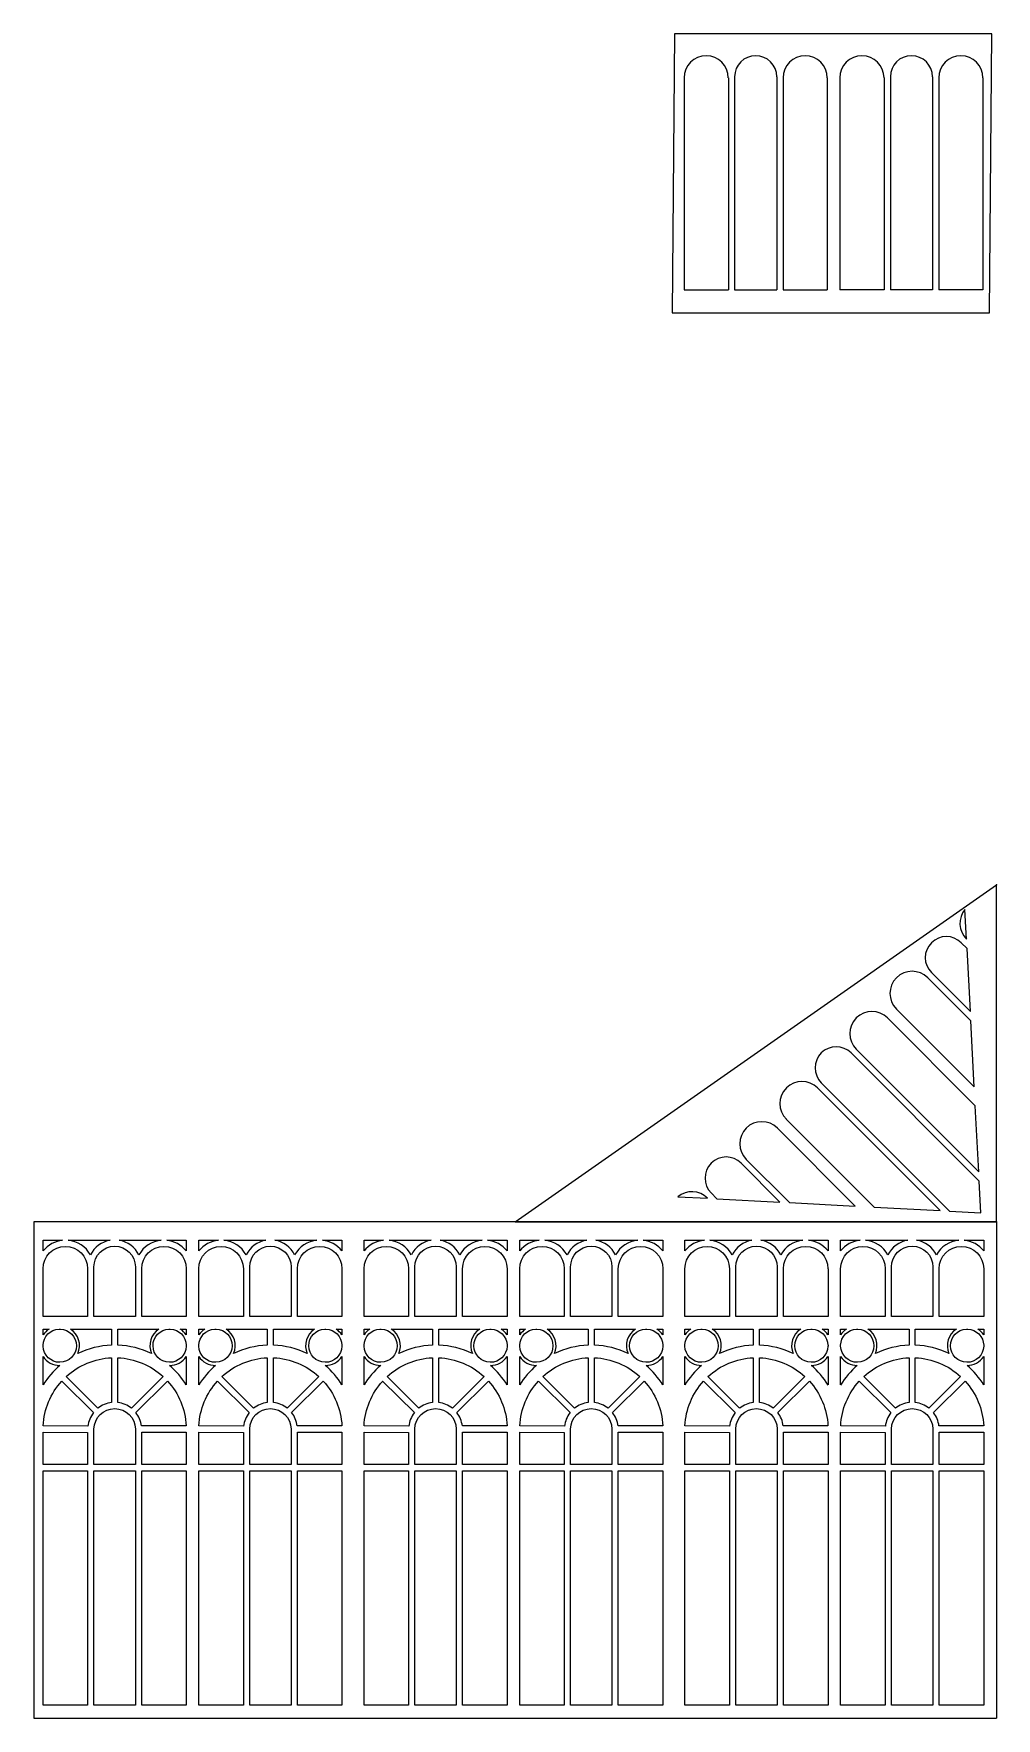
# Model space of a CAD drawing. Header units: centimetres. Extents: x 0 to 497, y 0 to 278.
# Drawn here: x 376 to 406.6, y 147.7 to 201.2 of the extents above; entities that cross this region are included whole.
import ezdxf

# ---------------------------------------------------------------- set-up
doc = ezdxf.new("R2010")
doc.units = ezdxf.units.CM
doc.header["$MEASUREMENT"] = 0
doc.layers.add('greenhouse v6_-04-t2', color=7, linetype='Continuous')

msp = doc.modelspace()

# ---------------------------------------------------------------- linework, layer by layer
at = {"layer": 'greenhouse v6_-04-t2'}
for p, q in [((396.34, 201.195), (396.265, 192.323)), ((406.431, 201.195), (396.34, 201.195)), ((406.356, 192.323), (406.431, 201.195)), ((396.646, 199.792), (396.646, 193.057)), ((398.051, 199.792), (398.051, 193.057)), ((398.251, 199.825), (398.251, 193.057)), ((399.591, 199.825), (399.591, 193.057)), ((399.791, 199.792), (399.791, 193.057)), ((401.196, 199.792), (401.196, 193.057)), ((401.596, 199.792), (401.596, 193.057)), ((403.001, 199.792), (403.001, 193.057)), ((403.201, 199.825), (403.201, 193.057)), ((404.541, 199.825), (404.541, 193.057)), ((404.741, 199.792), (404.741, 193.057)), ((406.146, 199.792), (406.146, 193.057)), ((396.646, 193.057), (398.051, 193.057)), ((398.251, 193.057), (399.591, 193.057)), ((399.791, 193.057), (401.196, 193.057)), ((403.001, 193.057), (401.596, 193.057)), ((404.541, 193.057), (403.201, 193.057)), ((406.146, 193.057), (404.741, 193.057)), ((396.265, 192.323), (406.356, 192.323)), ((391.27, 163.455), (406.57, 174.161)), ((406.57, 163.455), (406.57, 174.161)), ((405.622, 172.432), (405.572, 173.379)), ((405.454, 172.317), (405.638, 172.133)), ((405.618, 172.436), (405.622, 172.432)), ((405.744, 170.132), (405.638, 172.133)), ((404.506, 171.37), (405.744, 170.132)), ((404.388, 171.205), (405.759, 169.834)), ((403.394, 170.212), (405.87, 167.736)), ((403.112, 169.929), (405.902, 167.139)), ((405.87, 167.736), (405.759, 169.834)), ((401.954, 168.817), (406.028, 164.743)), ((402.118, 168.936), (406.012, 165.042)), ((400.888, 167.705), (404.782, 163.811)), ((401.006, 167.869), (405.08, 163.795)), ((406.012, 165.042), (405.902, 167.139)), ((399.611, 166.429), (402.087, 163.953)), ((399.894, 166.712), (402.684, 163.922)), ((398.618, 165.436), (399.99, 164.064)), ((398.454, 165.317), (399.691, 164.08)), ((397.506, 164.369), (397.69, 164.185)), ((406.081, 163.743), (406.028, 164.743)), ((396.445, 164.251), (397.391, 164.201)), ((397.388, 164.205), (397.391, 164.201)), ((397.69, 164.185), (399.691, 164.08)), ((399.99, 164.064), (402.087, 163.953)), ((402.684, 163.922), (404.782, 163.811)), ((405.08, 163.795), (406.081, 163.743)), ((375.97, 163.455), (375.97, 147.682)), ((386.17, 163.455), (375.97, 163.455)), ((396.37, 163.455), (386.17, 163.455)), ((391.27, 163.455), (406.57, 163.455)), ((406.57, 163.455), (396.37, 163.455)), ((406.57, 163.455), (406.57, 147.682)), ((376.27, 162.867), (376.89, 162.867)), ((376.27, 162.532), (376.27, 162.867)), ((377.066, 162.867), (378.403, 162.867)), ((378.687, 162.867), (380.023, 162.867)), ((380.199, 162.867), (380.82, 162.867)), ((380.82, 162.867), (380.82, 162.532)), ((381.22, 162.532), (381.22, 162.867)), ((381.22, 162.867), (381.84, 162.867)), ((382.016, 162.867), (383.353, 162.867)), ((383.637, 162.867), (384.973, 162.867)), ((385.149, 162.867), (385.77, 162.867)), ((385.77, 162.867), (385.77, 162.532)), ((386.47, 162.532), (386.47, 162.867)), ((386.47, 162.867), (387.09, 162.867)), ((387.266, 162.867), (388.603, 162.867)), ((388.887, 162.867), (390.223, 162.867)), ((390.399, 162.867), (391.02, 162.867)), ((391.02, 162.867), (391.02, 162.532)), ((391.42, 162.867), (392.04, 162.867)), ((391.42, 162.532), (391.42, 162.867)), ((392.216, 162.867), (393.553, 162.867)), ((393.837, 162.867), (395.173, 162.867)), ((395.349, 162.867), (395.97, 162.867)), ((395.97, 162.867), (395.97, 162.532)), ((396.67, 162.532), (396.67, 162.867)), ((396.67, 162.867), (397.29, 162.867)), ((397.466, 162.867), (398.803, 162.867)), ((399.087, 162.867), (400.423, 162.867)), ((400.599, 162.867), (401.22, 162.867)), ((401.22, 162.867), (401.22, 162.532)), ((401.62, 162.867), (402.24, 162.867)), ((401.62, 162.532), (401.62, 162.867)), ((402.416, 162.867), (403.753, 162.867)), ((404.037, 162.867), (405.373, 162.867)), ((405.549, 162.867), (406.17, 162.867)), ((406.17, 162.867), (406.17, 162.532)), ((376.27, 160.447), (376.27, 161.963)), ((377.686, 161.963), (377.686, 160.447)), ((377.886, 160.447), (377.886, 162.021)), ((379.203, 162.021), (379.203, 160.447)), ((379.403, 160.447), (379.403, 161.963)), ((380.82, 161.963), (380.82, 160.447)), ((381.22, 160.447), (381.22, 161.963)), ((382.636, 161.963), (382.636, 160.447)), ((382.836, 160.447), (382.836, 162.021)), ((384.153, 162.021), (384.153, 160.447)), ((384.353, 160.447), (384.353, 161.963)), ((385.77, 161.963), (385.77, 160.447)), ((386.47, 160.447), (386.47, 161.963)), ((387.886, 161.963), (387.886, 160.447)), ((388.086, 160.447), (388.086, 162.021)), ((389.403, 162.021), (389.403, 160.447)), ((389.603, 160.447), (389.603, 161.963)), ((391.02, 161.963), (391.02, 160.447)), ((391.42, 160.447), (391.42, 161.963)), ((392.836, 161.963), (392.836, 160.447)), ((393.036, 160.447), (393.036, 162.021)), ((394.353, 162.021), (394.353, 160.447)), ((394.553, 160.447), (394.553, 161.963)), ((395.97, 161.963), (395.97, 160.447)), ((396.67, 160.447), (396.67, 161.963)), ((398.086, 161.963), (398.086, 160.447)), ((398.286, 160.447), (398.286, 162.021)), ((399.603, 162.021), (399.603, 160.447)), ((399.803, 160.447), (399.803, 161.963)), ((401.22, 161.963), (401.22, 160.447)), ((401.62, 160.447), (401.62, 161.963)), ((403.036, 161.963), (403.036, 160.447)), ((403.236, 160.447), (403.236, 162.021)), ((404.553, 162.021), (404.553, 160.447)), ((404.753, 160.447), (404.753, 161.963)), ((406.17, 161.963), (406.17, 160.447)), ((377.686, 160.447), (376.27, 160.447)), ((376.27, 160.047), (376.457, 160.047)), ((376.27, 159.859), (376.27, 160.047)), ((376.778, 160.047), (376.818, 160.047)), ((377.139, 160.047), (378.445, 160.047)), ((379.203, 160.447), (377.886, 160.447)), ((378.445, 160.047), (378.445, 159.536)), ((378.645, 160.047), (379.951, 160.047)), ((378.645, 159.536), (378.645, 160.047)), ((380.82, 160.447), (379.403, 160.447)), ((380.272, 160.047), (380.311, 160.047)), ((380.632, 160.047), (380.82, 160.047)), ((380.82, 160.047), (380.82, 159.859)), ((382.636, 160.447), (381.22, 160.447)), ((381.22, 159.859), (381.22, 160.047)), ((381.22, 160.047), (381.407, 160.047)), ((381.728, 160.047), (381.768, 160.047)), ((382.089, 160.047), (383.395, 160.047)), ((384.153, 160.447), (382.836, 160.447)), ((383.395, 160.047), (383.395, 159.536)), ((383.595, 160.047), (384.901, 160.047)), ((383.595, 159.536), (383.595, 160.047)), ((385.77, 160.447), (384.353, 160.447)), ((385.222, 160.047), (385.261, 160.047)), ((385.582, 160.047), (385.77, 160.047)), ((385.77, 160.047), (385.77, 159.859)), ((387.886, 160.447), (386.47, 160.447)), ((386.47, 160.047), (386.657, 160.047)), ((386.47, 159.859), (386.47, 160.047)), ((386.978, 160.047), (387.018, 160.047)), ((387.339, 160.047), (388.645, 160.047)), ((389.403, 160.447), (388.086, 160.447)), ((388.645, 160.047), (388.645, 159.536)), ((388.845, 160.047), (390.151, 160.047)), ((388.845, 159.536), (388.845, 160.047)), ((391.02, 160.447), (389.603, 160.447)), ((390.472, 160.047), (390.511, 160.047)), ((390.832, 160.047), (391.02, 160.047)), ((391.02, 160.047), (391.02, 159.859)), ((392.836, 160.447), (391.42, 160.447)), ((391.42, 159.859), (391.42, 160.047)), ((391.42, 160.047), (391.607, 160.047)), ((391.928, 160.047), (391.968, 160.047)), ((392.289, 160.047), (393.595, 160.047)), ((394.353, 160.447), (393.036, 160.447)), ((393.595, 160.047), (393.595, 159.536)), ((393.795, 159.536), (393.795, 160.047)), ((393.795, 160.047), (395.101, 160.047)), ((395.97, 160.447), (394.553, 160.447)), ((395.422, 160.047), (395.461, 160.047)), ((395.782, 160.047), (395.97, 160.047)), ((395.97, 160.047), (395.97, 159.859)), ((398.086, 160.447), (396.67, 160.447)), ((396.67, 160.047), (396.857, 160.047)), ((396.67, 159.859), (396.67, 160.047)), ((397.178, 160.047), (397.218, 160.047)), ((397.539, 160.047), (398.845, 160.047)), ((399.603, 160.447), (398.286, 160.447)), ((398.845, 160.047), (398.845, 159.536)), ((399.045, 160.047), (400.351, 160.047)), ((399.045, 159.536), (399.045, 160.047)), ((401.22, 160.447), (399.803, 160.447)), ((400.672, 160.047), (400.711, 160.047)), ((401.032, 160.047), (401.22, 160.047)), ((401.22, 160.047), (401.22, 159.859)), ((403.036, 160.447), (401.62, 160.447)), ((401.62, 159.859), (401.62, 160.047)), ((401.62, 160.047), (401.807, 160.047)), ((402.128, 160.047), (402.168, 160.047)), ((402.489, 160.047), (403.795, 160.047)), ((404.553, 160.447), (403.236, 160.447)), ((403.795, 160.047), (403.795, 159.536)), ((403.995, 159.536), (403.995, 160.047)), ((403.995, 160.047), (405.301, 160.047)), ((406.17, 160.447), (404.753, 160.447)), ((405.622, 160.047), (405.661, 160.047)), ((405.982, 160.047), (406.17, 160.047)), ((406.17, 160.047), (406.17, 159.859)), ((376.27, 159.503), (376.27, 159.534)), ((380.82, 159.534), (380.82, 159.503)), ((381.22, 159.503), (381.22, 159.534)), ((385.77, 159.534), (385.77, 159.503)), ((386.47, 159.503), (386.47, 159.534)), ((391.02, 159.534), (391.02, 159.503)), ((391.42, 159.503), (391.42, 159.534)), ((395.97, 159.534), (395.97, 159.503)), ((396.67, 159.503), (396.67, 159.534)), ((401.22, 159.534), (401.22, 159.503)), ((401.62, 159.503), (401.62, 159.534)), ((406.17, 159.534), (406.17, 159.503)), ((376.27, 158.27), (376.27, 159.178)), ((378.445, 159.135), (378.445, 157.715)), ((378.645, 157.715), (378.645, 159.135)), ((380.82, 159.178), (380.82, 158.27)), ((381.22, 158.27), (381.22, 159.178)), ((383.395, 159.135), (383.395, 157.715)), ((383.595, 157.715), (383.595, 159.135)), ((385.77, 159.178), (385.77, 158.27)), ((386.47, 158.27), (386.47, 159.178)), ((388.645, 159.135), (388.645, 157.715)), ((388.845, 157.715), (388.845, 159.135)), ((391.02, 159.178), (391.02, 158.27)), ((391.42, 158.27), (391.42, 159.178)), ((393.595, 159.135), (393.595, 157.715)), ((393.795, 157.715), (393.795, 159.135)), ((395.97, 159.178), (395.97, 158.27)), ((396.67, 158.27), (396.67, 159.178)), ((398.845, 159.135), (398.845, 157.715)), ((399.045, 157.715), (399.045, 159.135)), ((401.22, 159.178), (401.22, 158.27)), ((401.62, 158.27), (401.62, 159.178)), ((403.795, 159.135), (403.795, 157.715)), ((403.995, 157.715), (403.995, 159.135)), ((406.17, 159.178), (406.17, 158.27)), ((378.011, 157.535), (377.004, 158.537)), ((380.085, 158.537), (379.078, 157.535)), ((382.961, 157.535), (381.954, 158.537)), ((385.035, 158.537), (384.028, 157.535)), ((388.211, 157.535), (387.204, 158.537)), ((390.285, 158.537), (389.278, 157.535)), ((393.161, 157.535), (392.154, 158.537)), ((395.235, 158.537), (394.228, 157.535)), ((398.411, 157.535), (397.404, 158.537)), ((400.485, 158.537), (399.478, 157.535)), ((403.361, 157.535), (402.354, 158.537)), ((405.435, 158.537), (404.428, 157.535)), ((376.863, 158.395), (377.87, 157.393)), ((379.22, 157.393), (380.226, 158.395)), ((381.813, 158.395), (382.82, 157.393)), ((384.17, 157.393), (385.176, 158.395)), ((387.063, 158.395), (388.07, 157.393)), ((389.42, 157.393), (390.426, 158.395)), ((392.013, 158.395), (393.02, 157.393)), ((394.37, 157.393), (395.376, 158.395)), ((397.263, 158.395), (398.27, 157.393)), ((399.62, 157.393), (400.626, 158.395)), ((402.213, 158.395), (403.22, 157.393)), ((404.57, 157.393), (405.576, 158.395)), ((377.692, 156.958), (376.272, 156.973)), ((377.886, 155.742), (377.886, 156.868)), ((379.203, 156.868), (379.203, 155.742)), ((380.817, 156.973), (379.396, 156.969)), ((382.642, 156.958), (381.222, 156.973)), ((382.836, 155.742), (382.836, 156.868)), ((384.153, 156.868), (384.153, 155.742)), ((385.767, 156.973), (384.346, 156.969)), ((387.892, 156.958), (386.472, 156.973)), ((388.086, 155.742), (388.086, 156.868)), ((389.403, 156.868), (389.403, 155.742)), ((391.017, 156.973), (389.596, 156.969)), ((392.842, 156.958), (391.422, 156.973)), ((393.036, 155.742), (393.036, 156.868)), ((394.353, 156.868), (394.353, 155.742)), ((395.967, 156.973), (394.546, 156.969)), ((398.092, 156.958), (396.672, 156.973)), ((398.286, 155.742), (398.286, 156.868)), ((399.603, 156.868), (399.603, 155.742)), ((401.217, 156.973), (399.796, 156.969)), ((403.042, 156.958), (401.622, 156.973)), ((403.236, 155.742), (403.236, 156.868)), ((404.553, 156.868), (404.553, 155.742)), ((406.167, 156.973), (404.746, 156.969)), ((376.27, 155.742), (376.27, 156.773)), ((376.27, 156.773), (377.686, 156.758)), ((377.686, 156.758), (377.686, 155.742)), ((379.403, 156.769), (380.82, 156.773)), ((379.403, 155.742), (379.403, 156.769)), ((380.82, 156.773), (380.82, 155.742)), ((381.22, 156.773), (382.636, 156.758)), ((381.22, 155.742), (381.22, 156.773)), ((382.636, 156.758), (382.636, 155.742)), ((384.353, 156.769), (385.77, 156.773)), ((384.353, 155.742), (384.353, 156.769)), ((385.77, 156.773), (385.77, 155.742)), ((386.47, 156.773), (387.886, 156.758)), ((386.47, 155.742), (386.47, 156.773)), ((387.886, 156.758), (387.886, 155.742)), ((389.603, 156.769), (391.02, 156.773)), ((389.603, 155.742), (389.603, 156.769)), ((391.02, 156.773), (391.02, 155.742)), ((391.42, 155.742), (391.42, 156.773)), ((391.42, 156.773), (392.836, 156.758)), ((392.836, 156.758), (392.836, 155.742)), ((394.553, 156.769), (395.97, 156.773)), ((394.553, 155.742), (394.553, 156.769)), ((395.97, 156.773), (395.97, 155.742)), ((396.67, 156.773), (398.086, 156.758)), ((396.67, 155.742), (396.67, 156.773)), ((398.086, 156.758), (398.086, 155.742)), ((399.803, 156.769), (401.22, 156.773)), ((399.803, 155.742), (399.803, 156.769)), ((401.22, 156.773), (401.22, 155.742)), ((401.62, 155.742), (401.62, 156.773)), ((401.62, 156.773), (403.036, 156.758)), ((403.036, 156.758), (403.036, 155.742)), ((404.753, 156.769), (406.17, 156.773)), ((404.753, 155.742), (404.753, 156.769)), ((406.17, 156.773), (406.17, 155.742)), ((377.686, 155.742), (376.27, 155.742)), ((379.203, 155.742), (377.886, 155.742)), ((380.82, 155.742), (379.403, 155.742)), ((382.636, 155.742), (381.22, 155.742)), ((384.153, 155.742), (382.836, 155.742)), ((385.77, 155.742), (384.353, 155.742)), ((387.886, 155.742), (386.47, 155.742)), ((389.403, 155.742), (388.086, 155.742)), ((391.02, 155.742), (389.603, 155.742)), ((392.836, 155.742), (391.42, 155.742)), ((394.353, 155.742), (393.036, 155.742)), ((395.97, 155.742), (394.553, 155.742)), ((398.086, 155.742), (396.67, 155.742)), ((399.603, 155.742), (398.286, 155.742)), ((401.22, 155.742), (399.803, 155.742)), ((403.036, 155.742), (401.62, 155.742)), ((404.553, 155.742), (403.236, 155.742)), ((406.17, 155.742), (404.753, 155.742)), ((376.27, 155.542), (377.686, 155.542)), ((376.27, 148.094), (376.27, 155.542)), ((377.686, 155.542), (377.686, 148.094)), ((377.886, 155.542), (379.203, 155.542)), ((377.886, 148.094), (377.886, 155.542)), ((379.203, 155.542), (379.203, 148.094)), ((379.403, 155.542), (380.82, 155.542)), ((379.403, 148.094), (379.403, 155.542)), ((380.82, 155.542), (380.82, 148.094)), ((381.22, 148.094), (381.22, 155.542)), ((381.22, 155.542), (382.636, 155.542)), ((382.636, 155.542), (382.636, 148.094)), ((382.836, 155.542), (384.153, 155.542)), ((382.836, 148.094), (382.836, 155.542)), ((384.153, 155.542), (384.153, 148.094)), ((384.353, 148.094), (384.353, 155.542)), ((384.353, 155.542), (385.77, 155.542)), ((385.77, 155.542), (385.77, 148.094)), ((386.47, 148.094), (386.47, 155.542)), ((386.47, 155.542), (387.886, 155.542)), ((387.886, 155.542), (387.886, 148.094)), ((388.086, 148.094), (388.086, 155.542)), ((388.086, 155.542), (389.403, 155.542)), ((389.403, 155.542), (389.403, 148.094)), ((389.603, 155.542), (391.02, 155.542)), ((389.603, 148.094), (389.603, 155.542)), ((391.02, 155.542), (391.02, 148.094)), ((391.42, 155.542), (392.836, 155.542)), ((391.42, 148.094), (391.42, 155.542)), ((392.836, 155.542), (392.836, 148.094)), ((393.036, 155.542), (394.353, 155.542)), ((393.036, 148.094), (393.036, 155.542)), ((394.353, 155.542), (394.353, 148.094)), ((394.553, 155.542), (395.97, 155.542)), ((394.553, 148.094), (394.553, 155.542)), ((395.97, 155.542), (395.97, 148.094)), ((396.67, 148.094), (396.67, 155.542)), ((396.67, 155.542), (398.086, 155.542)), ((398.086, 155.542), (398.086, 148.094)), ((398.286, 148.094), (398.286, 155.542)), ((398.286, 155.542), (399.603, 155.542)), ((399.603, 155.542), (399.603, 148.094)), ((399.803, 155.542), (401.22, 155.542)), ((399.803, 148.094), (399.803, 155.542)), ((401.22, 155.542), (401.22, 148.094)), ((401.62, 148.094), (401.62, 155.542)), ((401.62, 155.542), (403.036, 155.542)), ((403.036, 155.542), (403.036, 148.094)), ((403.236, 155.542), (404.553, 155.542)), ((403.236, 148.094), (403.236, 155.542)), ((404.553, 155.542), (404.553, 148.094)), ((404.753, 155.542), (406.17, 155.542)), ((404.753, 148.094), (404.753, 155.542)), ((406.17, 155.542), (406.17, 148.094)), ((377.686, 148.094), (376.27, 148.094)), ((379.203, 148.094), (377.886, 148.094)), ((380.82, 148.094), (379.403, 148.094)), ((382.636, 148.094), (381.22, 148.094)), ((384.153, 148.094), (382.836, 148.094)), ((385.77, 148.094), (384.353, 148.094)), ((387.886, 148.094), (386.47, 148.094)), ((389.403, 148.094), (388.086, 148.094)), ((391.02, 148.094), (389.603, 148.094)), ((392.836, 148.094), (391.42, 148.094)), ((394.353, 148.094), (393.036, 148.094)), ((395.97, 148.094), (394.553, 148.094)), ((398.086, 148.094), (396.67, 148.094)), ((399.603, 148.094), (398.286, 148.094)), ((401.22, 148.094), (399.803, 148.094)), ((403.036, 148.094), (401.62, 148.094)), ((404.553, 148.094), (403.236, 148.094)), ((406.17, 148.094), (404.753, 148.094)), ((375.97, 147.682), (386.3, 147.682)), ((386.3, 147.682), (396.5, 147.682)), ((396.5, 147.682), (406.57, 147.682))]:
    msp.add_line(p, q, dxfattribs=at)
for centre, radius, start, end in [((397.348, 199.792), 0.702, 0, 180), ((398.921, 199.825), 0.67, 0, 180), ((400.493, 199.792), 0.702, 0, 180), ((402.298, 199.792), 0.702, 0, 180), ((403.871, 199.825), 0.67, 0, 180), ((405.443, 199.792), 0.702, 0, 180), ((406.115, 172.933), 0.702, 140.5935, 225), ((404.98, 171.844), 0.67, 45, 225), ((403.891, 170.709), 0.702, 45, 225), ((402.615, 169.432), 0.702, 45, 225), ((401.48, 168.343), 0.67, 45, 225), ((400.391, 167.209), 0.702, 45, 225), ((399.115, 165.932), 0.702, 45, 225), ((397.98, 164.843), 0.67, 45, 225), ((396.891, 163.708), 0.702, 45, 129.4065), ((376.978, 161.963), 0.908, 95.5661, 141.2438), ((376.978, 161.963), 0.908, 28.7255, 84.4339), ((378.545, 162.021), 0.858, 99.5216, 153.7959), ((378.545, 162.021), 0.858, 26.2041, 80.4784), ((380.111, 161.963), 0.908, 95.5661, 151.2745), ((380.111, 161.963), 0.908, 38.7562, 84.4339), ((381.928, 161.963), 0.908, 95.5661, 141.2438), ((381.928, 161.963), 0.908, 28.7255, 84.4339), ((383.495, 162.021), 0.858, 99.5216, 153.7959), ((383.495, 162.021), 0.858, 26.2041, 80.4784), ((385.061, 161.963), 0.908, 95.5661, 151.2745), ((385.061, 161.963), 0.908, 38.7562, 84.4339), ((387.178, 161.963), 0.908, 95.5661, 141.2438), ((387.178, 161.963), 0.908, 28.7255, 84.4339), ((388.745, 162.021), 0.858, 99.5216, 153.7959), ((388.745, 162.021), 0.858, 26.2041, 80.4784), ((390.311, 161.963), 0.908, 95.5661, 151.2745), ((390.311, 161.963), 0.908, 38.7562, 84.4339), ((392.128, 161.963), 0.908, 95.5661, 141.2438), ((392.128, 161.963), 0.908, 28.7255, 84.4339), ((393.695, 162.021), 0.858, 99.5216, 153.7959), ((393.695, 162.021), 0.858, 26.2041, 80.4784), ((395.261, 161.963), 0.908, 95.5661, 151.2745), ((395.261, 161.963), 0.908, 38.7562, 84.4339), ((397.378, 161.963), 0.908, 95.5661, 141.2438), ((397.378, 161.963), 0.908, 28.7255, 84.4339), ((398.945, 162.021), 0.858, 99.5216, 153.7959), ((398.945, 162.021), 0.858, 26.2041, 80.4784), ((400.511, 161.963), 0.908, 95.5661, 151.2745), ((400.511, 161.963), 0.908, 38.7562, 84.4339), ((402.328, 161.963), 0.908, 95.5661, 141.2438), ((402.328, 161.963), 0.908, 28.7255, 84.4339), ((403.895, 162.021), 0.858, 99.5216, 153.7959), ((403.895, 162.021), 0.858, 26.2041, 80.4784), ((405.461, 161.963), 0.908, 95.5661, 151.2745), ((405.461, 161.963), 0.908, 38.7562, 84.4339), ((376.798, 159.518), 0.628, 122.8297, 147.1967), ((376.798, 159.518), 0.628, 336.4965, 57.1703), ((380.291, 159.518), 0.628, 122.8297, 203.5035), ((380.291, 159.518), 0.628, 32.8033, 57.1703), ((381.748, 159.518), 0.628, 122.8297, 147.1967), ((381.748, 159.518), 0.628, 336.4965, 57.1703), ((385.241, 159.518), 0.628, 122.8297, 203.5035), ((385.241, 159.518), 0.628, 32.8033, 57.1703), ((386.998, 159.518), 0.628, 122.8297, 147.1967), ((386.998, 159.518), 0.628, 336.4965, 57.1703), ((390.491, 159.518), 0.628, 122.8297, 203.5035), ((390.491, 159.518), 0.628, 32.8033, 57.1703), ((391.948, 159.518), 0.628, 122.8297, 147.1967), ((391.948, 159.518), 0.628, 336.4965, 57.1703), ((395.441, 159.518), 0.628, 122.8297, 203.5035), ((395.441, 159.518), 0.628, 32.8033, 57.1703), ((397.198, 159.518), 0.628, 122.8297, 147.1967), ((397.198, 159.518), 0.628, 336.4965, 57.1703), ((400.691, 159.518), 0.628, 122.8297, 203.5035), ((400.691, 159.518), 0.628, 32.8033, 57.1703), ((402.148, 159.518), 0.628, 122.8297, 147.1967), ((402.148, 159.518), 0.628, 336.4965, 57.1703), ((405.641, 159.518), 0.628, 122.8297, 203.5035), ((405.641, 159.518), 0.628, 32.8033, 57.1703), ((378.545, 156.862), 2.675, 92.1424, 115.947), ((378.545, 156.862), 2.675, 64.053, 87.8576), ((383.495, 156.862), 2.675, 92.1424, 115.947), ((383.495, 156.862), 2.675, 64.053, 87.8576), ((388.745, 156.862), 2.675, 92.1424, 115.947), ((388.745, 156.862), 2.675, 64.053, 87.8576), ((393.695, 156.862), 2.675, 92.1424, 115.947), ((393.695, 156.862), 2.675, 64.053, 87.8576), ((398.945, 156.862), 2.675, 92.1424, 115.947), ((398.945, 156.862), 2.675, 64.053, 87.8576), ((403.895, 156.862), 2.675, 92.1424, 115.947), ((403.895, 156.862), 2.675, 64.053, 87.8576), ((376.798, 159.518), 0.628, 212.8033, 270.166), ((380.291, 159.518), 0.628, 269.834, 327.1967), ((381.748, 159.518), 0.628, 212.8033, 270.166), ((385.241, 159.518), 0.628, 269.834, 327.1967), ((386.998, 159.518), 0.628, 212.8033, 270.166), ((390.491, 159.518), 0.628, 269.834, 327.1967), ((391.948, 159.518), 0.628, 212.8033, 270.166), ((395.441, 159.518), 0.628, 269.834, 327.1967), ((397.198, 159.518), 0.628, 212.8033, 270.166), ((400.691, 159.518), 0.628, 269.834, 327.1967), ((402.148, 159.518), 0.628, 212.8033, 270.166), ((405.641, 159.518), 0.628, 269.834, 327.1967), ((378.545, 156.862), 2.675, 130.7156, 148.2616), ((378.545, 156.862), 2.675, 31.7384, 49.2844), ((383.495, 156.862), 2.675, 130.7156, 148.2616), ((383.495, 156.862), 2.675, 31.7384, 49.2844), ((388.745, 156.862), 2.675, 130.7156, 148.2616), ((388.745, 156.862), 2.675, 31.7384, 49.2844), ((393.695, 156.862), 2.675, 130.7156, 148.2616), ((393.695, 156.862), 2.675, 31.7384, 49.2844), ((398.945, 156.862), 2.675, 130.7156, 148.2616), ((398.945, 156.862), 2.675, 31.7384, 49.2844), ((403.895, 156.862), 2.675, 130.7156, 148.2616), ((403.895, 156.862), 2.675, 31.7384, 49.2844), ((378.545, 156.862), 0.858, 141.8294, 173.5934), ((378.545, 156.862), 0.858, 96.6902, 128.4489), ((378.545, 156.862), 0.858, 51.5511, 83.3098), ((378.545, 156.862), 0.858, 7.1177, 38.1706), ((383.495, 156.862), 0.858, 141.8294, 173.5934), ((383.495, 156.862), 0.858, 96.6902, 128.4489), ((383.495, 156.862), 0.858, 51.5511, 83.3098), ((383.495, 156.862), 0.858, 7.1177, 38.1706), ((388.745, 156.862), 0.858, 141.8294, 173.5934), ((388.745, 156.862), 0.858, 96.6902, 128.4489), ((388.745, 156.862), 0.858, 51.5511, 83.3098), ((388.745, 156.862), 0.858, 7.1177, 38.1706), ((393.695, 156.862), 0.858, 141.8294, 173.5934), ((393.695, 156.862), 0.858, 96.6902, 128.4489), ((393.695, 156.862), 0.858, 51.5511, 83.3098), ((393.695, 156.862), 0.858, 7.1177, 38.1706), ((398.945, 156.862), 0.858, 141.8294, 173.5934), ((398.945, 156.862), 0.858, 96.6902, 128.4489), ((398.945, 156.862), 0.858, 51.5511, 83.3098), ((398.945, 156.862), 0.858, 7.1177, 38.1706), ((403.895, 156.862), 0.858, 141.8294, 173.5934), ((403.895, 156.862), 0.858, 96.6902, 128.4489), ((403.895, 156.862), 0.858, 51.5511, 83.3098), ((403.895, 156.862), 0.858, 7.1177, 38.1706)]:
    msp.add_arc(centre, radius, start, end, dxfattribs=at)
at = {"layer": 'greenhouse v6_-04-t2', "extrusion": (0, 0, -1)}
for centre, radius, start, end in [((-393.695, 162.021), 0.658, 0, 180), ((-403.895, 162.021), 0.658, 0, 180), ((-376.978, 161.963), 0.708, 0, 180), ((-378.545, 162.021), 0.658, 0, 180), ((-380.111, 161.963), 0.708, 0, 180), ((-381.928, 161.963), 0.708, 360, 180), ((-383.495, 162.021), 0.658, 0, 180), ((-385.061, 161.963), 0.708, 360, 180), ((-387.178, 161.963), 0.708, 0, 180), ((-388.745, 162.021), 0.658, 0, 180), ((-390.311, 161.963), 0.708, 0, 180), ((-392.128, 161.963), 0.708, 360, 180), ((-395.261, 161.963), 0.708, 360, 180), ((-397.378, 161.963), 0.708, 0, 180), ((-398.945, 162.021), 0.658, 0, 180), ((-400.511, 161.963), 0.708, 0, 180), ((-402.328, 161.963), 0.708, 360, 180), ((-405.461, 161.963), 0.708, 360, 180), ((-376.798, 159.518), 0.528, 1.6452, 87.842), ((-376.798, 159.518), 0.528, 92.158, 180), ((-380.291, 159.518), 0.528, 0, 87.842), ((-380.291, 159.518), 0.528, 92.158, 178.3548), ((-381.748, 159.518), 0.528, 1.6452, 87.842), ((-381.748, 159.518), 0.528, 92.158, 180), ((-385.241, 159.518), 0.528, 0, 87.842), ((-385.241, 159.518), 0.528, 92.158, 178.3548), ((-386.998, 159.518), 0.528, 1.6452, 87.842), ((-386.998, 159.518), 0.528, 92.158, 180), ((-390.491, 159.518), 0.528, 0, 87.842), ((-390.491, 159.518), 0.528, 92.158, 178.3548), ((-391.948, 159.518), 0.528, 1.6452, 87.842), ((-391.948, 159.518), 0.528, 92.158, 180), ((-395.441, 159.518), 0.528, 0, 87.842), ((-395.441, 159.518), 0.528, 92.158, 178.3548), ((-397.198, 159.518), 0.528, 1.6452, 87.842), ((-397.198, 159.518), 0.528, 92.158, 180), ((-400.691, 159.518), 0.528, 0, 87.842), ((-400.691, 159.518), 0.528, 92.158, 178.3548), ((-402.148, 159.518), 0.528, 1.6452, 87.842), ((-402.148, 159.518), 0.528, 92.158, 180), ((-405.641, 159.518), 0.528, 0, 87.842), ((-405.641, 159.518), 0.528, 92.158, 178.3548), ((-376.798, 159.518), 0.528, 180, 358.3548), ((-380.291, 159.518), 0.528, 181.6452, 360), ((-381.748, 159.518), 0.528, 180, 358.3548), ((-385.241, 159.518), 0.528, 181.6452, 360), ((-386.998, 159.518), 0.528, 180, 358.3548), ((-390.491, 159.518), 0.528, 181.6452, 360), ((-391.948, 159.518), 0.528, 180, 358.3548), ((-395.441, 159.518), 0.528, 181.6452, 360), ((-397.198, 159.518), 0.528, 180, 358.3548), ((-400.691, 159.518), 0.528, 181.6452, 360), ((-402.148, 159.518), 0.528, 180, 358.3548), ((-405.641, 159.518), 0.528, 181.6452, 360), ((-378.545, 156.862), 2.275, 47.3801, 87.4807), ((-378.545, 156.862), 2.275, 92.5193, 132.6199), ((-383.495, 156.862), 2.275, 47.3801, 87.4807), ((-383.495, 156.862), 2.275, 92.5193, 132.6199), ((-388.745, 156.862), 2.275, 47.3801, 87.4807), ((-388.745, 156.862), 2.275, 92.5193, 132.6199), ((-393.695, 156.862), 2.275, 47.3801, 87.4807), ((-393.695, 156.862), 2.275, 92.5193, 132.6199), ((-398.945, 156.862), 2.275, 47.3801, 87.4807), ((-398.945, 156.862), 2.275, 92.5193, 132.6199), ((-403.895, 156.862), 2.275, 47.3801, 87.4807), ((-403.895, 156.862), 2.275, 92.5193, 132.6199), ((-378.545, 156.862), 2.275, 2.7973, 42.3416), ((-378.545, 156.862), 2.275, 137.6584, 177.2023), ((-383.495, 156.862), 2.275, 2.7973, 42.3416), ((-383.495, 156.862), 2.275, 137.6584, 177.2023), ((-388.745, 156.862), 2.275, 2.7973, 42.3416), ((-388.745, 156.862), 2.275, 137.6584, 177.2023), ((-393.695, 156.862), 2.275, 2.7973, 42.3416), ((-393.695, 156.862), 2.275, 137.6584, 177.2023), ((-398.945, 156.862), 2.275, 2.7973, 42.3416), ((-398.945, 156.862), 2.275, 137.6584, 177.2023), ((-403.895, 156.862), 2.275, 2.7973, 42.3416), ((-403.895, 156.862), 2.275, 137.6584, 177.2023), ((-378.545, 156.862), 0.658, 0.5173, 179.4827), ((-383.495, 156.862), 0.658, 0.5173, 179.4827), ((-388.745, 156.862), 0.658, 0.5173, 179.4827), ((-393.695, 156.862), 0.658, 0.5173, 179.4827), ((-398.945, 156.862), 0.658, 0.5173, 179.4827), ((-403.895, 156.862), 0.658, 0.5173, 179.4827)]:
    msp.add_arc(centre, radius, start, end, dxfattribs=at)
at = {"layer": 'greenhouse v6_-04-t2'}
for p in [(406.57, 174.161), (406.57, 163.455)]:
    msp.add_point(p, dxfattribs=at)

doc.saveas('drawing.dxf')
